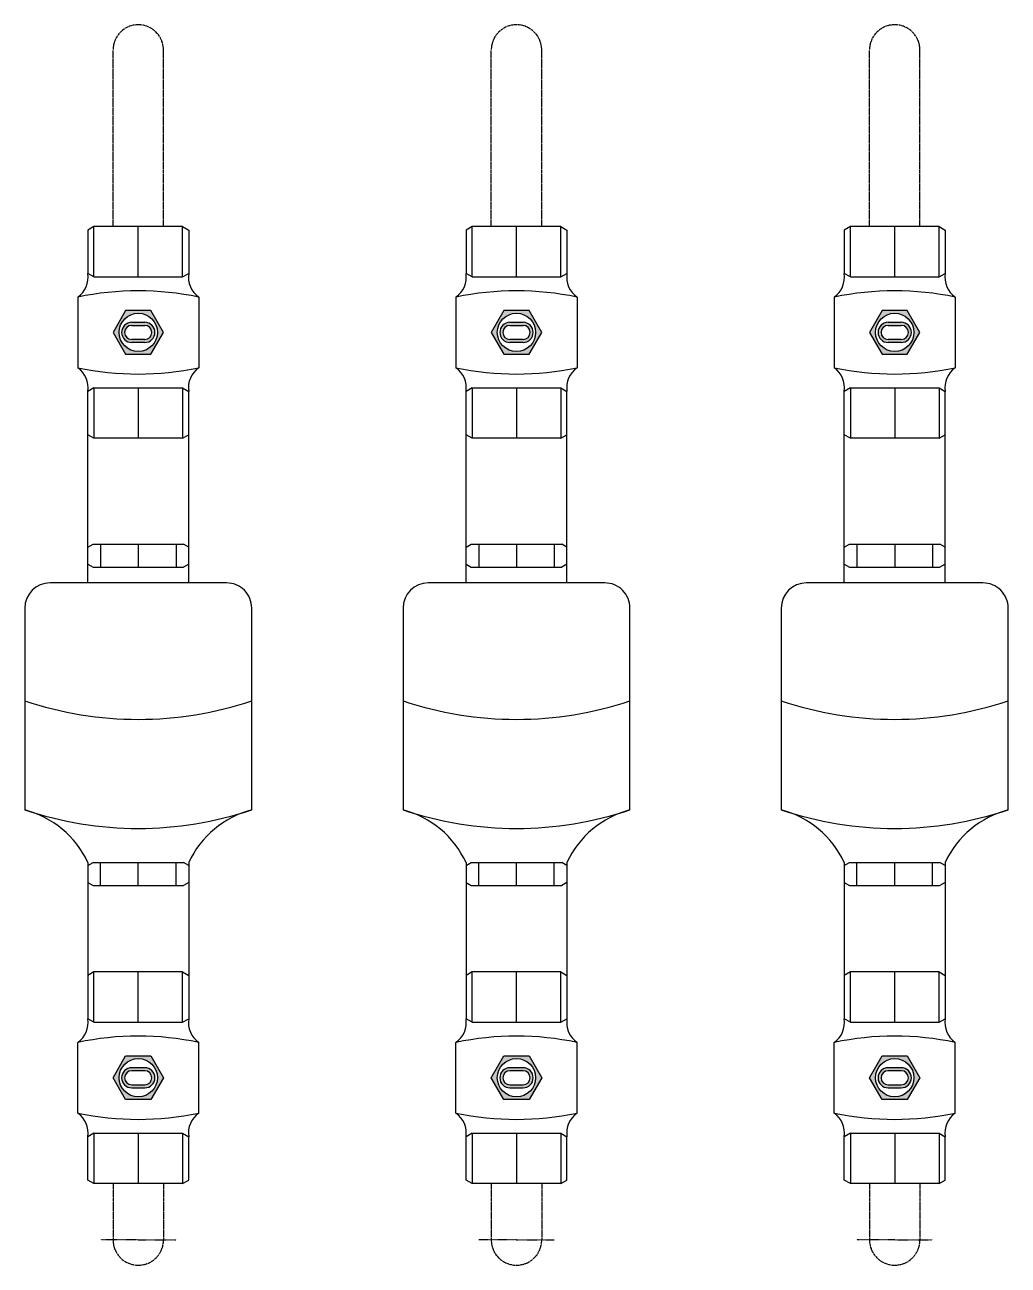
# Model space of a CAD drawing. Header units: millimetres. Extents: x -9013 to 516, y -36629 to 6082.
# Drawn here: x -4892.5 to -4502.5, y -31801.8 to -31309.8 of the extents above; entities that cross this region are included whole.
import ezdxf

# ---------------------------------------------------------------- set-up
doc = ezdxf.new("R2010")
doc.units = ezdxf.units.MM
doc.header["$LTSCALE"] = 0.05
for name, pattern in [('CENTER', [50.8, 31.75, -6.35, 6.35, -6.35]), ('CENTER2', [28.575, 19.05, -3.175, 3.175, -3.175]), ('DASHDOT', [0.618421, 0.309211, -0.154605, 0, -0.154605])]:
    doc.linetypes.add(name, pattern=pattern)
doc.layers.get('0').update_dxf_attribs({"lineweight": 18})
doc.layers.add('G-Anno-Std-Cntr', color=1, linetype='CENTER2', lineweight=18)
for name, color, linetype in [('HVAL___2CO', 7, 'Continuous'), ('HWAT__3CO', 1, 'Continuous'), ('HWAT___1DD', 4, 'DASHDOT'), ('HWAT___5CS', 3, 'CENTER2')]:
    doc.layers.add(name, color=color, linetype=linetype)

# ---------------------------------------------------------------- blocks, each defined once
blk = doc.blocks.new('h-meter')
at = {"layer": 'HVAL___2CO'}
for p, q in [((-25.38, 45), (-105.38, 45)), ((-15.38, -35), (-15.38, 35)), ((-134.19, 20), (-135.38, 17.94)), ((-126.24, 20), (-134.19, 20)), ((-127.43, 20), (-126.24, 17.94)), ((-15.38, 20), (-1.19, 20)), ((-7.95, 20), (-9.14, 17.94)), ((-1.19, 20), (0, 17.94)), ((-135.38, 17.94), (-135.38, -17.94)), ((-135.38, 15), (-126.24, 15)), ((-126.24, 17.94), (-126.24, -17.94)), ((-9.14, 17.94), (-9.14, -17.94)), ((0, 15), (-9.14, 15)), ((0, 17.94), (0, -17.94)), ((-135.38, 0), (-126.24, 0)), ((0, 0), (-9.14, 0)), ((-135.38, -15), (-126.24, -15)), ((-134.19, -20), (-135.38, -17.94)), ((-127.43, -20), (-126.24, -17.94)), ((0, -15), (-9.14, -15)), ((-7.95, -20), (-9.14, -17.94)), ((-1.19, -20), (0, -17.94)), ((-126.24, -20), (-134.19, -20)), ((-15.38, -20), (-1.19, -20)), ((-105.38, -45), (-25.38, -45))]:
    blk.add_line(p, q, dxfattribs=at)
for centre, radius, start, end in [((-142.55, 54.81), 38.44, 295.1026, 345.2121), ((28.23, 0), 140.99, 161.3868, 198.6132), ((71.48, 0), 140.99, 161.3868, 198.6132), ((-25.38, 35), 10, 0, 90), ((-142.55, -54.81), 38.44, 14.7879, 64.8974), ((-25.38, -35), 10, 270, 0)]:
    blk.add_arc(centre, radius, start, end, dxfattribs=at)
blk = doc.blocks.new('water meter v')
at = {"layer": 'HVAL___2CO'}
h = blk.add_hatch(color=256, dxfattribs=at)
h.paths.add_polyline_path([(-5839.09, 3714.36), (-5829.09, 3714.36), (-5824.09, 3705.7), (-5829.09, 3697.04), (-5839.09, 3697.04), (-5844.09, 3705.7)])
h.paths.add_polyline_path([(-5834.09, 3698.1, 1), (-5834.09, 3713.3, 1)], flags=16)
h.paths.add_polyline_path([(-5836.69, 3701.7), (-5831.49, 3701.7, 1), (-5831.49, 3709.7), (-5836.69, 3709.7, 1)], flags=0)
h.paths.add_polyline_path([(-5836.69, 3702.9), (-5831.49, 3702.9, 1), (-5831.49, 3708.5), (-5836.69, 3708.5, 1)], flags=0)
h = blk.add_hatch(color=256, dxfattribs=at)
h.paths.add_polyline_path([(-5836.69, 3701.7, -1), (-5836.69, 3709.7), (-5831.49, 3709.7, -1), (-5831.49, 3701.7)])
h.paths.add_polyline_path([(-5831.49, 3702.9, 1), (-5831.49, 3708.5), (-5836.69, 3708.5, 1), (-5836.69, 3702.9)], flags=16)
h = blk.add_hatch(color=256, dxfattribs=at)
h.paths.add_polyline_path([(-5839.09, 3401.43), (-5829.09, 3401.43), (-5824.09, 3410.09), (-5829.09, 3418.75), (-5839.09, 3418.75), (-5844.09, 3410.09)])
h.paths.add_polyline_path([(-5834.09, 3417.69, -1), (-5834.09, 3402.49, -1)], flags=16)
h.paths.add_polyline_path([(-5836.69, 3414.09), (-5831.49, 3414.09, -1), (-5831.49, 3406.09), (-5836.69, 3406.09, -1)], flags=0)
h.paths.add_polyline_path([(-5836.69, 3412.89), (-5831.49, 3412.89, -1), (-5831.49, 3407.29), (-5836.69, 3407.29, -1)], flags=0)
h = blk.add_hatch(color=256, dxfattribs=at)
h.paths.add_polyline_path([(-5836.69, 3414.09, 1), (-5836.69, 3406.09), (-5831.49, 3406.09, 1), (-5831.49, 3414.09)])
h.paths.add_polyline_path([(-5831.49, 3412.89, -1), (-5831.49, 3407.29), (-5836.69, 3407.29, -1), (-5836.69, 3412.89)], flags=16)
for p, q in [((-5851.69, 3747.7), (-5854.09, 3746.31)), ((-5854.09, 3746.31), (-5854.09, 3729.08)), ((-5816.49, 3747.7), (-5851.69, 3747.7)), ((-5851.69, 3727.7), (-5851.69, 3747.7)), ((-5834.09, 3727.7), (-5834.09, 3747.7)), ((-5816.49, 3747.7), (-5814.09, 3746.31)), ((-5816.49, 3727.7), (-5816.49, 3747.7)), ((-5814.09, 3746.31), (-5814.09, 3729.08)), ((-5851.69, 3727.7), (-5854.09, 3729.08)), ((-5816.49, 3727.7), (-5814.09, 3729.08)), ((-5851.69, 3727.7), (-5816.49, 3727.7)), ((-5858.09, 3719.7), (-5858.09, 3691.7)), ((-5810.09, 3719.7), (-5810.09, 3691.7)), ((-5839.09, 3714.36), (-5844.09, 3705.7)), ((-5829.09, 3714.36), (-5839.09, 3714.36)), ((-5824.09, 3705.7), (-5829.09, 3714.36)), ((-5836.69, 3709.7), (-5831.49, 3709.7)), ((-5844.09, 3705.7), (-5839.09, 3697.04)), ((-5836.69, 3708.5), (-5831.49, 3708.5)), ((-5829.09, 3697.04), (-5824.09, 3705.7)), ((-5831.49, 3702.9), (-5836.69, 3702.9)), ((-5831.49, 3701.7), (-5836.69, 3701.7)), ((-5839.09, 3697.04), (-5829.09, 3697.04)), ((-5851.69, 3683.7), (-5854.09, 3682.31)), ((-5854.09, 3665.08), (-5854.09, 3682.31)), ((-5851.69, 3683.7), (-5851.69, 3663.7)), ((-5851.69, 3683.7), (-5816.49, 3683.7)), ((-5834.09, 3683.7), (-5834.09, 3663.7)), ((-5816.49, 3683.7), (-5816.49, 3663.7)), ((-5816.49, 3683.7), (-5814.09, 3682.31)), ((-5814.09, 3665.08), (-5814.09, 3682.31)), ((-5851.69, 3663.7), (-5854.09, 3665.08)), ((-5816.49, 3663.7), (-5814.09, 3665.08)), ((-5816.49, 3663.7), (-5851.69, 3663.7)), ((-5851.69, 3452.09), (-5854.09, 3450.71)), ((-5854.09, 3450.71), (-5854.09, 3433.48)), ((-5816.49, 3452.09), (-5851.69, 3452.09)), ((-5851.69, 3432.09), (-5851.69, 3452.09)), ((-5834.09, 3432.09), (-5834.09, 3452.09)), ((-5816.49, 3452.09), (-5814.09, 3450.71)), ((-5816.49, 3432.09), (-5816.49, 3452.09)), ((-5814.09, 3450.71), (-5814.09, 3433.48)), ((-5851.69, 3432.09), (-5854.09, 3433.48)), ((-5851.69, 3432.09), (-5816.49, 3432.09)), ((-5816.49, 3432.09), (-5814.09, 3433.48)), ((-5858.09, 3396.09), (-5858.09, 3424.09)), ((-5810.09, 3396.09), (-5810.09, 3424.09)), ((-5844.09, 3410.09), (-5839.09, 3418.75)), ((-5839.09, 3418.75), (-5829.09, 3418.75)), ((-5831.49, 3414.09), (-5836.69, 3414.09)), ((-5829.09, 3418.75), (-5824.09, 3410.09)), ((-5839.09, 3401.43), (-5844.09, 3410.09)), ((-5831.49, 3412.89), (-5836.69, 3412.89)), ((-5824.09, 3410.09), (-5829.09, 3401.43)), ((-5836.69, 3407.29), (-5831.49, 3407.29)), ((-5836.69, 3406.09), (-5831.49, 3406.09)), ((-5829.09, 3401.43), (-5839.09, 3401.43)), ((-5851.69, 3388.09), (-5854.09, 3386.71)), ((-5854.09, 3369.48), (-5854.09, 3386.71)), ((-5851.69, 3388.09), (-5851.69, 3368.09)), ((-5851.69, 3388.09), (-5816.49, 3388.09)), ((-5834.09, 3388.09), (-5834.09, 3368.09)), ((-5816.49, 3388.09), (-5814.09, 3386.71)), ((-5816.49, 3388.09), (-5816.49, 3368.09)), ((-5814.09, 3369.48), (-5814.09, 3386.71)), ((-5851.69, 3368.09), (-5854.09, 3369.48)), ((-5816.49, 3368.09), (-5851.69, 3368.09)), ((-5816.49, 3368.09), (-5814.09, 3369.48))]:
    blk.add_line(p, q, dxfattribs=at)
for centre in [(-5834.09, 3705.7), (-5834.09, 3410.09)]:
    blk.add_circle(centre, 7.6, dxfattribs=at)
for centre, radius, start, end in [((-5863.79, 3727.67), 9.8, 305.5591, 8.2752), ((-5804.39, 3727.67), 9.8, 171.7248, 234.4409), ((-5834.09, 3606.49), 115.72, 78.0304, 101.9696), ((-5836.69, 3705.7), 4, 90, 270), ((-5836.69, 3705.7), 4, 90, 270), ((-5831.49, 3705.7), 4, 270, 90), ((-5836.69, 3705.7), 2.8, 90, 270), ((-5831.49, 3705.7), 2.8, 270, 90), ((-5863.79, 3683.72), 9.8, 351.7248, 54.4409), ((-5834.09, 3804.9), 115.72, 258.0304, 281.9696), ((-5804.39, 3683.72), 9.8, 125.5591, 188.2752), ((-5863.79, 3432.07), 9.8, 305.5591, 8.2752), ((-5804.39, 3432.07), 9.8, 171.7248, 234.4409), ((-5834.09, 3310.89), 115.72, 78.0304, 101.9696), ((-5836.69, 3410.09), 4, 90, 270), ((-5836.69, 3410.09), 4, 90, 270), ((-5831.49, 3410.09), 4, 270, 90), ((-5836.69, 3410.09), 2.8, 90, 270), ((-5831.49, 3410.09), 2.8, 270, 90), ((-5863.79, 3388.12), 9.8, 351.7248, 54.4409), ((-5834.09, 3509.3), 115.72, 258.0304, 281.9696), ((-5804.39, 3388.12), 9.8, 125.5591, 188.2752)]:
    blk.add_arc(centre, radius, start, end, dxfattribs=at)
at = {"layer": 'HWAT__3CO'}
for p, q in [((-5854.09, 3620.54), (-5854.09, 3665.08)), ((-5814.09, 3620.54), (-5814.09, 3665.08)), ((-5854.09, 3487.54), (-5854.09, 3450.71)), ((-5814.09, 3487.54), (-5814.09, 3450.71))]:
    blk.add_line(p, q, dxfattribs=at)
at = {"layer": 'HWAT___1DD'}
for q in [(-5849.09, 3345.76), (-5819.09, 3345.76)]:
    blk.add_line((-5834.09, 3345.76), q, dxfattribs=at)
at = {"layer": 'HWAT___5CS'}
for p, q in [((-5844.09, 3747.7), (-5844.09, 3817.7)), ((-5824.09, 3747.7), (-5824.09, 3817.7)), ((-5844.09, 3368.09), (-5844.09, 3345.76)), ((-5824.09, 3368.09), (-5824.09, 3345.76))]:
    blk.add_line(p, q, dxfattribs=at)
for centre, start, end in [((-5834.09, 3817.7), 0, 180), ((-5834.09, 3345.76), 180, 0)]:
    blk.add_arc(centre, 10, start, end, dxfattribs=at)
at = {"rotation": 89.99999999999999}
blk.add_blockref('h-meter', (-5834.09, 3621.73), dxfattribs=at)

msp = doc.modelspace()

# ---------------------------------------------------------------- block references
at = {"layer": 'G-Anno-Std-Cntr', "linetype": 'CENTER'}
for p in [(986.61, -35137.53), (1136.61, -35137.53), (1286.61, -35137.53)]:
    msp.add_blockref('water meter v', p, dxfattribs=at)

doc.saveas('drawing.dxf')
